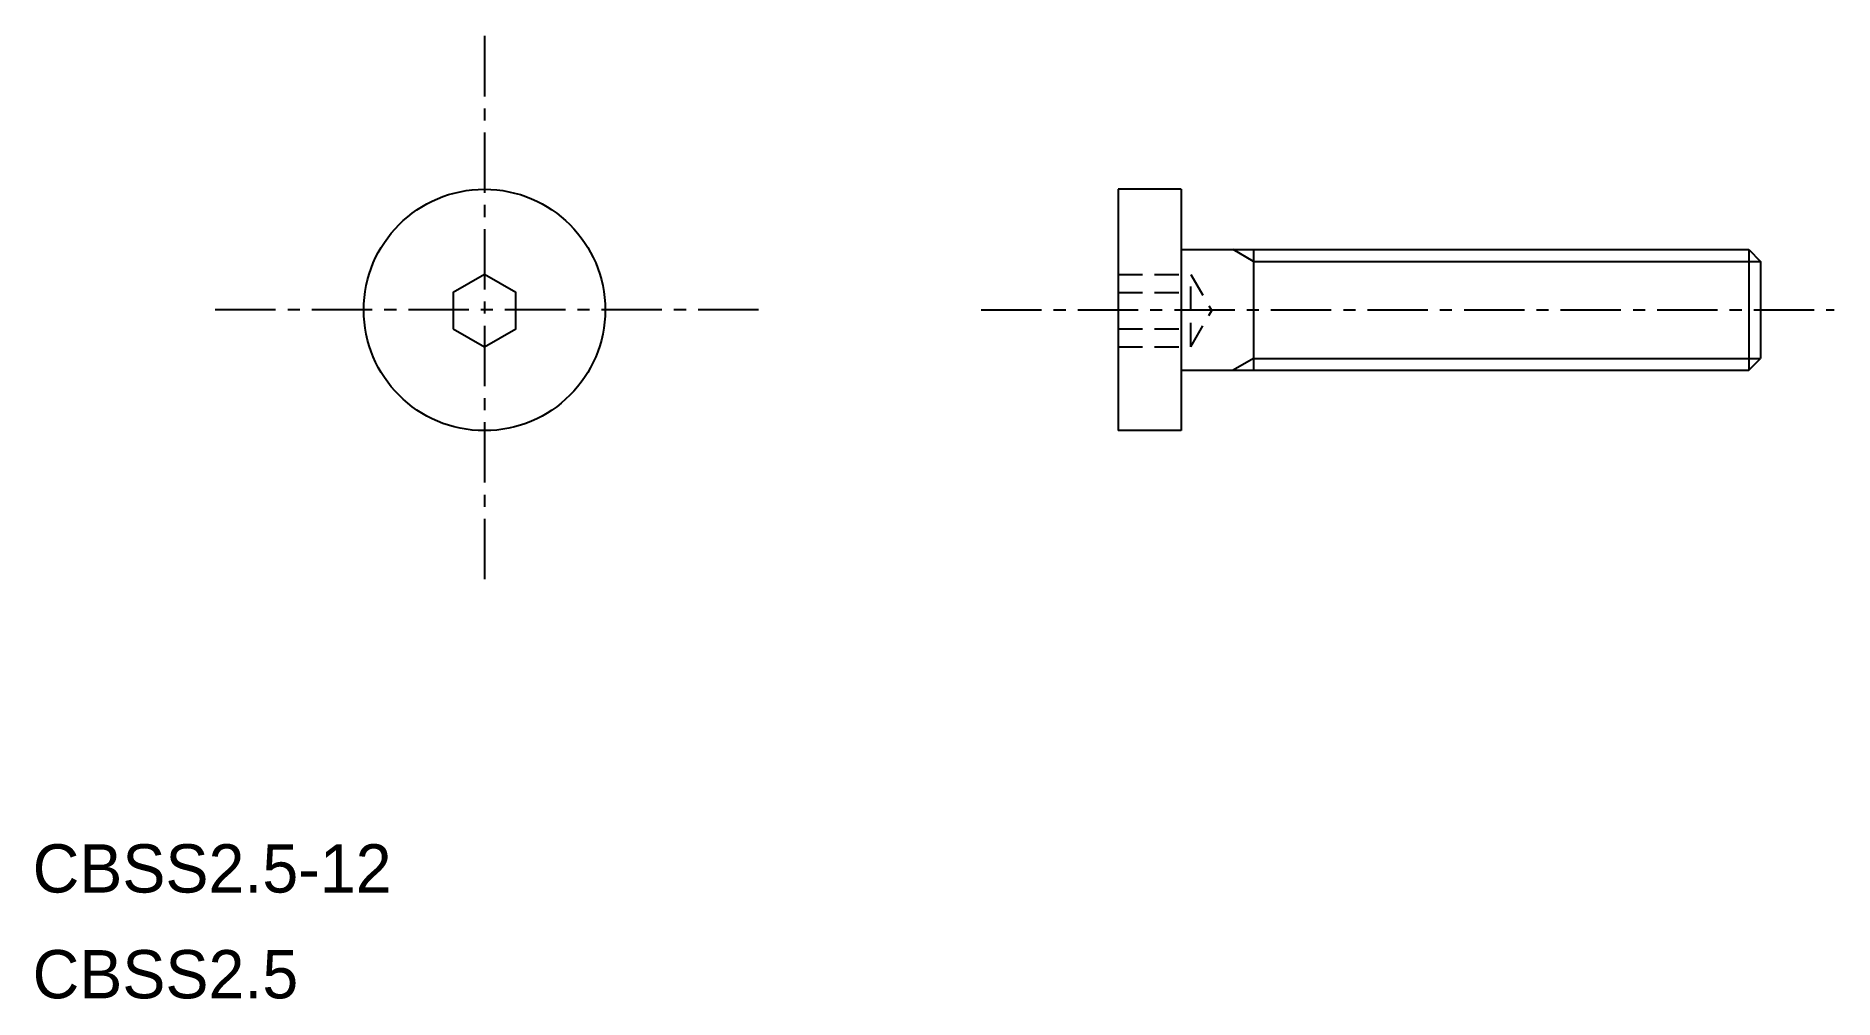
# Model space of a CAD drawing. Extents: x 13.8 to 51, y 18.7 to 38.6.
import ezdxf

# ---------------------------------------------------------------- set-up
doc = ezdxf.new("R2010")
doc.units = 0
doc.linetypes.add('CENTER', pattern=[2, 1.25, -0.25, 0.25, -0.25])
doc.linetypes.add('DASHED', pattern=[0.75, 0.5, -0.25])
doc.layers.get('0').update_dxf_attribs({"linetype": 'CONTINUOUS'})
doc.layers.add('CENTER', color=1, linetype='CENTER')

msp = doc.modelspace()

# ---------------------------------------------------------------- linework, layer by layer
at = {"color": 7, "linetype": 'CONTINUOUS'}
for p, q in [((36.213, 35.435), (36.213, 30.435)), ((37.513, 35.435), (36.213, 35.435)), ((37.513, 35.435), (37.513, 30.435)), ((37.513, 34.185), (49.27, 34.185)), ((39.013, 34.185), (39.013, 31.685)), ((49.27, 34.185), (49.27, 31.685)), ((49.27, 34.185), (49.513, 33.941)), ((49.513, 33.941), (49.513, 31.928)), ((37.513, 31.685), (49.27, 31.685)), ((49.27, 31.685), (49.513, 31.928)), ((37.513, 30.435), (36.213, 30.435))]:
    msp.add_line(p, q, dxfattribs=at)
at = {"color": 3, "linetype": 'CONTINUOUS'}
for p, q in [((39.013, 33.941), (38.592, 34.185)), ((39.013, 33.941), (49.513, 33.941)), ((39.013, 31.928), (38.592, 31.685)), ((39.013, 31.928), (49.513, 31.928))]:
    msp.add_line(p, q, dxfattribs=at)
at = {"color": 3, "linetype": 'DASHED'}
for p, q in [((36.213, 33.672), (37.713, 33.672)), ((37.713, 32.171), (37.713, 33.672)), ((37.713, 33.672), (38.147, 32.921)), ((36.213, 33.296), (37.713, 33.296)), ((37.713, 32.171), (38.147, 32.921)), ((36.213, 32.546), (37.713, 32.546)), ((36.213, 32.171), (37.713, 32.171))]:
    msp.add_line(p, q, dxfattribs=at)
at = {"color": 7, "linetype": 'CONTINUOUS'}
msp.add_lwpolyline([(22.436, 32.546), (23.086, 32.171), (23.736, 32.546), (23.736, 33.296), (23.086, 33.672), (22.436, 33.296)], close=True, dxfattribs=at)
msp.add_circle((23.086, 32.935), 2.5, dxfattribs=at)
at = {"layer": 'CENTER', "color": 1, "linetype": 'CENTER'}
for p, q in [((23.086, 38.609), (23.086, 27.233)), ((28.761, 32.935), (17.411, 32.935)), ((33.373, 32.935), (51.035, 32.935))]:
    msp.add_line(p, q, dxfattribs=at)

# ---------------------------------------------------------------- texts
at = {"color": 7, "linetype": 'CONTINUOUS'}
for s, p in [('CBSS2.5-12', (13.729, 20.869)), ('CBSS2.5', (13.729, 18.678))]:
    msp.add_text(s, height=1, dxfattribs=at).set_placement(p)

doc.saveas('drawing.dxf')
